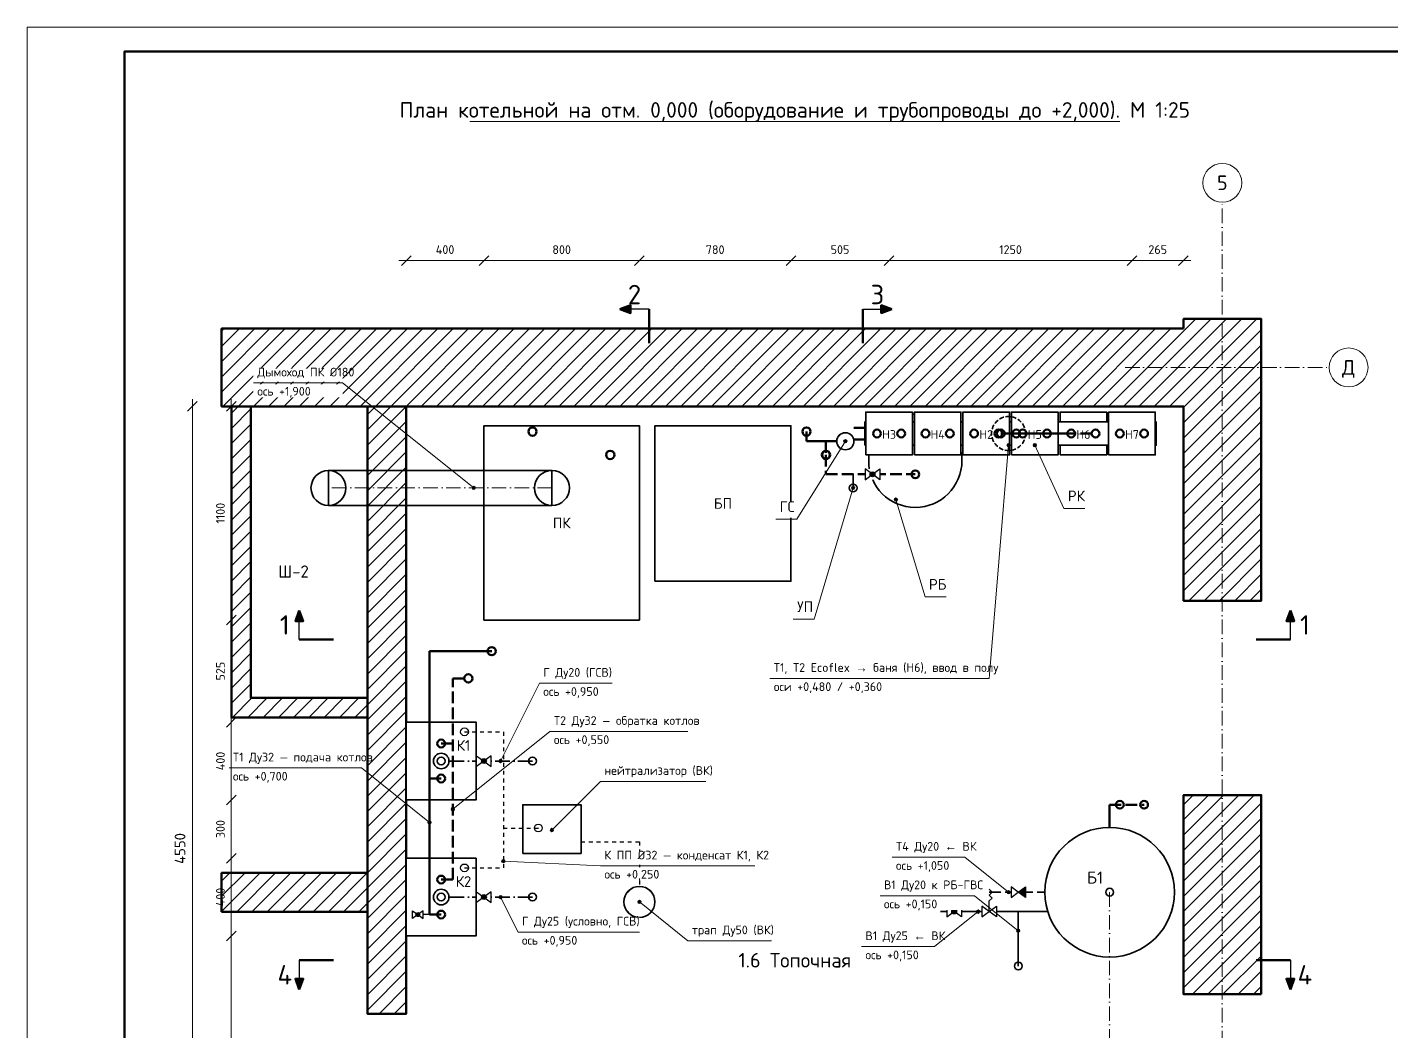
# Paper-space layout 'Лист' of a CAD drawing. Header units: millimetres. Extents: x 0 to 594, y 0 to 420.
# Drawn here: x 0 to 280.9, y 213.3 to 420 of the extents above; entities that cross this region are included whole.
import ezdxf
from ezdxf.enums import TextEntityAlignment as Align

# ---------------------------------------------------------------- set-up
doc = ezdxf.new("R2010")
doc.units = ezdxf.units.MM
for name, pattern in [('ОВ_ПУНКТ', [160, 80, -80]), ('ОВ_ШП', [460, 300, -80, 0, -80]), ('ОВ_ШТРИХ', [330, 240, -90])]:
    doc.linetypes.add(name, pattern=pattern)
for name, color, linetype, lineweight in [('Рамка', 7, 'Continuous', 50), ('Таблицы', 7, 'Continuous', 18), ('Текст', 7, 'Continuous', 18), ('ТМ_арматура', 7, 'Continuous', 25), ('ТМ_В1', 150, 'Continuous', 35), ('ТМ_Г', 42, 'Continuous', 35), ('ТМ_Д', 8, 'Continuous', 35), ('ТМ_К', 8, 'Continuous', 25), ('ТМ_марки', 7, 'Continuous', 18), ('ТМ_оборуд', 7, 'Continuous', 35), ('ТМ_оси', 7, 'Continuous', 13), ('ТМ_размеры', 7, 'Continuous', 13), ('ТМ_разрезы', 7, 'Continuous', 50), ('ТМ_стены', 7, 'Continuous', 50), ('ТМ_Т1', 1, 'Continuous', 50), ('ТМ_Т11', 30, 'Continuous', 50), ('ТМ_Т2', 5, 'Continuous', 50), ('ТМ_Т21', 4, 'Continuous', 50), ('ТМ_Т3', 3, 'Continuous', 35), ('ТМ_Т4', 82, 'Continuous', 35), ('ТМ_штрих', 8, 'Continuous', 13), ('Тонкие', 8, 'Continuous', 13)]:
    doc.layers.add(name, color=color, linetype=linetype, lineweight=lineweight)
doc.styles.add('GOST', font='isocpeur.ttf', dxfattribs={"width": 0.9})

psp = doc.layouts.new('Лист')

# ---------------------------------------------------------------- hatches: boundary and pattern name
at = {"layer": 'ТМ_марки'}
h = psp.add_hatch(color=7, dxfattribs=at)
edge = h.paths.add_edge_path()
edge.add_arc((91.9, 325.2), 0.35, 0, 360)
h = psp.add_hatch(color=7, dxfattribs=at)
edge = h.paths.add_edge_path()
edge.add_arc((170, 325.2), 0.35, 0, 360)
h = psp.add_hatch(color=7, dxfattribs=at)
edge = h.paths.add_edge_path()
edge.add_arc((97.42, 269), 0.35, 0, 360)
h = psp.add_hatch(color=7, dxfattribs=at)
edge = h.paths.add_edge_path()
edge.add_arc((87.6, 259.09), 0.35, 0, 360)
h = psp.add_hatch(color=7, dxfattribs=at)
edge = h.paths.add_edge_path()
edge.add_arc((82.8, 256.37), 0.35, 0, 360)
h = psp.add_hatch(color=7, dxfattribs=at)
edge = h.paths.add_edge_path()
edge.add_arc((98, 248.4), 0.35, 0, 360)
h = psp.add_hatch(color=7, dxfattribs=at)
edge = h.paths.add_edge_path()
edge.add_arc((97.42, 241), 0.35, 0, 360)
h = psp.add_hatch(color=7, dxfattribs=at)
edge = h.paths.add_edge_path()
edge.add_arc((204, 234.08), 0.35, 0, 360)
at = {"layer": 'ТМ_разрезы'}
for points in [[(122, 362), (124.2, 361.2), (124.2, 362.8)], [(178, 362), (175.8, 362.8), (175.8, 361.2)], [(56, 300), (55.2, 297.8), (56.8, 297.8)], [(260, 300), (259.2, 297.8), (260.8, 297.8)], [(56, 222), (56.8, 224.2), (55.2, 224.2)], [(260, 222), (260.8, 224.2), (259.2, 224.2)]]:
    psp.add_hatch(color=7, dxfattribs=at).paths.add_polyline_path(points)
at = {"layer": 'ТМ_штрих'}
h = psp.add_hatch(dxfattribs=at)
h.set_pattern_fill('ANSI31', scale=0.7)
h.paths.add_polyline_path([(238.008, 357.984), (238.008, 360), (254.008, 360), (254.008, 357.984), (254.008, 301.984), (238.008, 301.984), (238.008, 338.016), (238.008, 341.984), (187.528, 341.984), (40, 341.984), (40, 357.984)])
h = psp.add_hatch(dxfattribs=at)
h.set_pattern_fill('ANSI31', scale=0.7)
h.paths.add_polyline_path([(46.008, 341.984), (46.008, 281.984), (70.008, 281.984), (70.008, 277.984), (46.008, 277.984), (42.808, 277.984), (42.008, 277.984), (42.008, 341.984)])
h = psp.add_hatch(dxfattribs=at)
h.set_pattern_fill('ANSI31', scale=0.7)
h.paths.add_polyline_path([(78.008, 341.984), (78.008, 216.984), (70.008, 216.984), (70.008, 237.984), (70.008, 341.984)])
h = psp.add_hatch(dxfattribs=at)
h.set_pattern_fill('ANSI31', scale=0.7)
h.paths.add_polyline_path([(254.008, 220.984), (238.008, 220.984), (238.008, 261.984), (254.008, 261.984)])
h = psp.add_hatch(dxfattribs=at)
h.set_pattern_fill('ANSI31', scale=0.7)
h.paths.add_polyline_path([(40, 237.984), (40, 245.984), (70.008, 245.984), (70.008, 237.984), (42.808, 237.984)])

# ---------------------------------------------------------------- linework, layer by layer
at = {"layer": 'Рамка', "lineweight": 50}
psp.add_lwpolyline([(20, 5), (589, 5), (589, 415), (20, 415)], close=True, dxfattribs=at)
at = {"layer": 'Таблицы', "lineweight": 18}
psp.add_line((91.12, 400.6), (224.88, 400.6), dxfattribs=at)
at = {"layer": 'ТМ_В1'}
for points in [[(170, 325.2), (170, 328)], [(188, 238), (210.072, 238)], [(204, 238), (204, 226.8)]]:
    psp.add_lwpolyline(points, dxfattribs=at)
for centre in [(170, 325.2), (204, 226.8)]:
    psp.add_circle(centre, 0.8, dxfattribs=at)
at = {"layer": 'ТМ_Г'}
for centre in [(104, 269), (104, 241)]:
    psp.add_circle(centre, 0.8, dxfattribs=at)
at = {"layer": 'ТМ_Д'}
psp.add_circle((62, 325.2), 3.6, dxfattribs=at)
at = {"layer": 'ТМ_К', "linetype": 'ОВ_ПУНКТ', "ltscale": 0.01}
psp.add_lwpolyline([(98, 275), (98, 247)], dxfattribs=at)
at = {"layer": 'ТМ_марки'}
for points in [[(91.9, 325.2), (64.9, 346.8)], [(170, 325.2), (162, 298.2)], [(97.42, 269), (105.42, 285)], [(98, 248.4), (118, 247.4)], [(97.42, 241), (101.02, 233.8)]]:
    psp.add_lwpolyline(points, dxfattribs=at)
for centre in [(91.9, 325.2), (170, 325.2), (97.42, 269), (87.6, 259.09), (82.8, 256.37), (98, 248.4), (97.42, 241), (204, 234.08)]:
    psp.add_circle(centre, 0.35, dxfattribs=at)
at = {"layer": 'ТМ_оси', "linetype": 'ОВ_ШП', "ltscale": 0.01}
for points in [[(246, 140), (246, 384)], [(226, 350), (268, 350)]]:
    psp.add_lwpolyline(points, dxfattribs=at)
at = {"layer": 'ТМ_оси'}
for centre in [(246, 388), (272, 350)]:
    psp.add_circle(centre, 4, dxfattribs=at)
at = {"layer": 'ТМ_размеры'}
for points in [[(76.5, 372), (95.5, 372)], [(92.5, 372), (127.5, 372)], [(124.5, 372), (158.7, 372)], [(155.7, 372), (178.9, 372)], [(175.9, 372), (228.9, 372)], [(225.9, 372), (239.5, 372)], [(34, 158.5), (34, 343.5)], [(42, 296.5), (42, 343.5)], [(42, 275.5), (42, 299.5)], [(42, 247.5), (42, 262.5)], [(42, 231.5), (42, 250.5)], [(42, 158.5), (42, 234.5)]]:
    psp.add_lwpolyline(points, dxfattribs=at)
at = {"layer": 'ТМ_размеры', "lineweight": 35}
for points in [[(77, 371), (79, 373)], [(93, 371), (95, 373)], [(93, 371), (95, 373)], [(125, 371), (127, 373)], [(125, 371), (127, 373)], [(156.2, 371), (158.2, 373)], [(156.2, 371), (158.2, 373)], [(176.4, 371), (178.4, 373)], [(176.4, 371), (178.4, 373)], [(226.4, 371), (228.4, 373)], [(226.4, 371), (228.4, 373)], [(237, 371), (239, 373)], [(33, 341), (35, 343)], [(41, 341), (43, 343)], [(41, 297), (43, 299)], [(41, 297), (43, 299)], [(41, 276), (43, 278)], [(41, 276), (43, 278)], [(41, 260), (43, 262)], [(41, 260), (43, 262)], [(41, 248), (43, 250)], [(41, 248), (43, 250)], [(41, 232), (43, 234)], [(41, 232), (43, 234)]]:
    psp.add_lwpolyline(points, dxfattribs=at)
at = {"layer": 'ТМ_разрезы'}
for points in [[(122, 362), (124.2, 361.2), (124.2, 362.8)], [(178, 362), (175.8, 362.8), (175.8, 361.2)], [(56, 300), (55.2, 297.8), (56.8, 297.8)], [(260, 300), (259.2, 297.8), (260.8, 297.8)], [(56, 222), (56.8, 224.2), (55.2, 224.2)], [(260, 222), (260.8, 224.2), (259.2, 224.2)]]:
    psp.add_lwpolyline(points, close=True, dxfattribs=at)
at = {"layer": 'ТМ_разрезы', "lineweight": 25}
for points in [[(128, 362), (122, 362)], [(172, 362), (178, 362)], [(56, 294), (56, 300)], [(260, 294), (260, 300)], [(56, 228), (56, 222)], [(260, 228), (260, 222)]]:
    psp.add_lwpolyline(points, dxfattribs=at)
at = {"layer": 'ТМ_разрезы', "lineweight": 70}
for points in [[(128, 362), (128, 355)], [(172, 362), (172, 355)], [(56, 294), (63, 294)], [(260, 294), (253, 294)], [(56, 228), (63, 228)], [(260, 228), (253, 228)]]:
    psp.add_lwpolyline(points, dxfattribs=at)
at = {"layer": 'ТМ_стены'}
for points in [[(238.008, 357.984), (238.008, 360), (254.008, 360), (254.008, 357.984), (254.008, 301.984), (238.008, 301.984), (238.008, 338.016), (238.008, 341.984), (187.528, 341.984), (40, 341.984), (40, 357.984)], [(46.008, 341.984), (46.008, 281.984), (70.008, 281.984), (70.008, 277.984), (46.008, 277.984), (42.808, 277.984), (42.008, 277.984), (42.008, 341.984)], [(78.008, 341.984), (78.008, 216.984), (70.008, 216.984), (70.008, 237.984), (70.008, 341.984)], [(254.008, 220.984), (238.008, 220.984), (238.008, 261.984), (254.008, 261.984)], [(40, 237.984), (40, 245.984), (70.008, 245.984), (70.008, 237.984), (42.808, 237.984)]]:
    psp.add_lwpolyline(points, close=True, dxfattribs=at)
at = {"layer": 'ТМ_Т1'}
for points in [[(160.4, 336.8), (160.4, 334.8)], [(82.8, 291.6), (95.6, 291.6)], [(224.9, 260), (222.8, 260)], [(222.8, 260), (222.8, 255.34)]]:
    psp.add_lwpolyline(points, dxfattribs=at)
for centre, radius in [((160.4, 336.8), 0.846), ((95.6, 291.6), 0.846), ((224.9, 260), 0.8)]:
    psp.add_circle(centre, radius, dxfattribs=at)
at = {"layer": 'ТМ_Т2', "linetype": 'ОВ_ШТРИХ', "ltscale": 0.01}
for points in [[(164.4, 334.8), (164.4, 332)], [(164.4, 332), (164.4, 328)], [(87.6, 286), (90.8, 286)], [(222.8, 255.34), (222.8, 260)], [(222.8, 260), (229.9, 260)]]:
    psp.add_lwpolyline(points, dxfattribs=at)
at = {"layer": 'ТМ_Т2'}
for centre, radius in [((164.4, 332), 0.846), ((164.4, 332), 0.8), ((90.8, 286), 0.846), ((229.9, 260), 0.8)]:
    psp.add_circle(centre, radius, dxfattribs=at)
at = {"layer": 'ТМ_Т4', "linetype": 'ОВ_ШТРИХ', "ltscale": 0.01}
psp.add_lwpolyline([(198, 242), (209.46, 242)], dxfattribs=at)
at = {"layer": 'Тонкие'}
psp.add_lwpolyline([(0, 0), (594, 0), (594, 420), (0, 420)], close=True, dxfattribs=at)

# ---------------------------------------------------------------- texts
at = {"layer": 'Текст', "style": 'GOST'}
psp.add_text('План котельной на отм. 0,000 (оборудование и трубопроводы до +2,000). М 1:25', height=3.2, dxfattribs=at).set_placement((158, 403), align=Align.MIDDLE_CENTER)
at = {"layer": 'ТМ_марки', "style": 'GOST'}
for s, height, p in [('Ш-2', 2.5, (54.8, 308)), ('1.6 Топочная', 3, (158, 228))]:
    psp.add_text(s, height=height, dxfattribs=at).set_placement(p, align=Align.MIDDLE_CENTER)
at = {"layer": 'ТМ_оси', "style": 'GOST'}
for s, p in [('5', (246, 388)), ('Д', (272, 350))]:
    psp.add_text(s, height=3, dxfattribs=at).set_placement(p, align=Align.MIDDLE_CENTER)
at = {"layer": 'ТМ_размеры', "style": 'GOST'}
for s, p in [('400', (86, 372.8)), ('800', (110, 372.8)), ('780', (141.6, 372.8)), ('505', (167.3, 372.8)), ('1250', (202.4, 372.8)), ('265', (232.7, 372.8))]:
    psp.add_text(s, height=1.8, dxfattribs=at).set_placement(p, align=Align.BOTTOM_CENTER)
for s, height, p in [('1100', 1.8, (41.2, 320)), ('525', 1.8, (41.2, 287.5)), ('300', 1.8, (41.2, 255)), ('4550', 2.2, (33.2, 251)), ('400', 1.8, (41.2, 241))]:
    psp.add_text(s, height=height, rotation=90, dxfattribs=at).set_placement(p, align=Align.BOTTOM_CENTER)
at = {"layer": 'ТМ_разрезы', "style": 'GOST'}
for s, p in [('2', (125, 365)), ('3', (175, 365)), ('1', (53, 297)), ('1', (263, 297)), ('4', (53, 225)), ('4', (263, 225))]:
    psp.add_text(s, height=4, dxfattribs=at).set_placement(p, align=Align.MIDDLE_CENTER)

# ---------------------------------------------------------------- next in the draw order: wipeouts: each hides what was drawn before it
for points in [[(46.56, 347.1), (64.9, 347.1), (64.9, 349.75), (46.56, 349.75)], [(212.6, 332), (222.2, 332), (222.2, 340.8), (212.6, 340.8)], [(94, 298), (126, 298), (126, 338), (94, 338)], [(129.2, 306), (157.2, 306), (157.2, 338), (129.2, 338)], [(176.08, 324.08), (189.52, 324.08), (189.52, 337.52), (176.08, 337.52)], [(199.55, 333.95), (204.45, 333.95), (204.45, 338.85), (199.55, 338.85)], [(167.168, 333.568), (169.632, 333.568), (169.632, 336.032), (167.168, 336.032)], [(157.672, 298.5), (162, 298.5), (162, 301.65), (157.672, 301.65)], [(105.42, 285.3), (120.412, 285.3), (120.412, 287.95), (105.42, 287.95)], [(78, 261), (92.4, 261), (92.4, 277), (78, 277)], [(102, 250), (114, 250), (114, 260), (102, 260)], [(213.462, 232.662), (232.138, 232.662), (232.138, 251.338), (213.462, 251.338)], [(78, 233), (92.4, 233), (92.4, 249), (78, 249)], [(123.76, 237.76), (128.24, 237.76), (128.24, 242.24), (123.76, 242.24)], [(202.5, 240.9), (205.5, 240.9), (205.5, 243.1), (202.5, 243.1)], [(189.3, 236.9), (192.3, 236.9), (192.3, 239.1), (189.3, 239.1)], [(196.5, 236.9), (199.5, 236.9), (199.5, 239.1), (196.5, 239.1)]]:
    psp.add_wipeout(points)

# ---------------------------------------------------------------- next in the draw order: hatches: boundary and pattern name
at = {"layer": 'ТМ_арматура'}
psp.add_hatch(color=7, dxfattribs=at).paths.add_polyline_path([(204, 242), (205.5, 243.1), (205.5, 240.9)])
h = psp.add_hatch(color=7, dxfattribs=at)
edge = h.paths.add_edge_path()
edge.add_arc((190.8, 238), 0.5, 0, 360)
at = {"layer": 'ТМ_марки'}
h = psp.add_hatch(color=7, dxfattribs=at)
edge = h.paths.add_edge_path()
edge.add_arc((168.4, 334.8), 0.35, 0, 360)
h = psp.add_hatch(color=7, dxfattribs=at)
edge = h.paths.add_edge_path()
edge.add_arc((178.8, 322.8), 0.35, 0, 360)
h = psp.add_hatch(color=7, dxfattribs=at)
edge = h.paths.add_edge_path()
edge.add_arc((108, 254.8), 0.35, 0, 360)
h = psp.add_hatch(color=7, dxfattribs=at)
edge = h.paths.add_edge_path()
edge.add_arc((202.011, 242), 0.35, 0, 360)
h = psp.add_hatch(color=7, dxfattribs=at)
edge = h.paths.add_edge_path()
edge.add_arc((126, 240), 0.35, 0, 360)
h = psp.add_hatch(color=7, dxfattribs=at)
edge = h.paths.add_edge_path()
edge.add_arc((195.725, 238), 0.35, 0, 360)

# ---------------------------------------------------------------- next in the draw order: linework, layer by layer
at = {"layer": 'ТМ_арматура'}
for points in [[(198, 240.2), (198.6, 240.8), (198, 241.4), (198.6, 242), (198, 242.6)], [(198, 238), (198, 240.2)], [(82.8, 237.4), (81.6, 237.4)]]:
    psp.add_lwpolyline(points, dxfattribs=at)
for points in [[(204, 242), (202.5, 243.1), (202.5, 240.9)], [(204, 242), (205.5, 243.1), (205.5, 240.9)], [(190.8, 238), (189.3, 239.1), (189.3, 236.9)], [(190.8, 238), (192.3, 239.1), (192.3, 236.9)], [(198, 238), (196.5, 239.1), (196.5, 236.9)], [(198, 238), (199.5, 239.1), (199.5, 236.9)]]:
    psp.add_lwpolyline(points, close=True, dxfattribs=at)
psp.add_circle((190.8, 238), 0.5, dxfattribs=at)
at = {"layer": 'ТМ_Г', "linetype": 'ОВ_ШП', "ltscale": 0.01}
for points in [[(104, 269), (85.2, 269)], [(104, 241), (85.2, 241)]]:
    psp.add_lwpolyline(points, dxfattribs=at)
at = {"layer": 'ТМ_Г'}
for centre in [(85.2, 269), (85.2, 241)]:
    psp.add_circle(centre, 0.8, dxfattribs=at)
at = {"layer": 'ТМ_Д'}
psp.add_lwpolyline([(108, 321.6), (62, 321.6), (62, 328.8), (108, 328.8)], close=True, dxfattribs=at)
for centre, radius in [((108, 325.2), 3.6), ((85.2, 269), 1.6), ((85.2, 241), 1.6)]:
    psp.add_circle(centre, radius, dxfattribs=at)
at = {"layer": 'ТМ_К', "linetype": 'ОВ_ПУНКТ', "ltscale": 0.01}
for points in [[(90, 275), (98, 275)], [(98, 255.2), (105.2, 255.2)], [(114, 252.4), (126, 252.4)], [(126, 252.4), (126, 243.2)], [(90, 247), (98, 247)]]:
    psp.add_lwpolyline(points, dxfattribs=at)
at = {"layer": 'ТМ_К'}
for centre in [(90, 275), (105.2, 255.2), (90, 247)]:
    psp.add_circle(centre, 0.8, dxfattribs=at)
at = {"layer": 'ТМ_марки'}
for points in [[(168.4, 334.8), (158.4, 318.8)], [(178.8, 322.8), (184.8, 302.8)], [(157.672, 298.2), (162, 298.2)], [(82.8, 256.37), (68.8, 267.57)], [(108, 254.8), (118, 264.8)], [(202.011, 242), (193.011, 249.2)], [(126, 240), (136, 232)], [(204, 234.08), (195, 241.28)], [(195.725, 238), (186.725, 230.8)]]:
    psp.add_lwpolyline(points, dxfattribs=at)
for centre in [(168.4, 334.8), (178.8, 322.8), (108, 254.8), (202.011, 242), (126, 240), (195.725, 238)]:
    psp.add_circle(centre, 0.35, dxfattribs=at)
at = {"layer": 'ТМ_оборуд'}
for points in [[(212.6, 332), (222.2, 332), (222.2, 340.8), (212.6, 340.8)], [(94, 298), (126, 298), (126, 338), (94, 338)], [(129.2, 306), (157.2, 306), (157.2, 338), (129.2, 338)], [(78, 261), (92.4, 261), (92.4, 277), (78, 277)], [(102, 250), (114, 250), (114, 260), (102, 260)], [(78, 233), (92.4, 233), (92.4, 249), (78, 249)]]:
    psp.add_lwpolyline(points, close=True, dxfattribs=at)
for centre, radius in [((182.8, 330.8), 9.6), ((202, 336.4), 3.5), ((168.4, 334.8), 1.76), ((222.8, 242), 13.34), ((126, 240), 3.2)]:
    psp.add_circle(centre, radius, dxfattribs=at)
at = {"layer": 'ТМ_оси', "linetype": 'ОВ_ШП', "lineweight": 13, "ltscale": 0.01}
psp.add_lwpolyline([(108, 325.2), (62, 325.2)], dxfattribs=at)
at = {"layer": 'ТМ_размеры', "linetype": 'ОВ_ШП', "ltscale": 0.01}
psp.add_lwpolyline([(222.8, 242), (222.8, 124.5)], dxfattribs=at)
at = {"layer": 'ТМ_Т1'}
for points in [[(160.4, 334.8), (166.64, 334.8)], [(82.8, 237.4), (82.8, 291.6)], [(85.2, 265.4), (82.8, 265.4)], [(85.2, 237.4), (82.8, 237.4)]]:
    psp.add_lwpolyline(points, dxfattribs=at)
for centre, radius in [((104, 336.8), 0.846), ((85.2, 265.4), 0.8), ((85.2, 237.4), 0.8)]:
    psp.add_circle(centre, radius, dxfattribs=at)
at = {"layer": 'ТМ_Т2', "linetype": 'ОВ_ШТРИХ', "ltscale": 0.01}
for points in [[(166.64, 334.8), (164.4, 334.8)], [(164.4, 328), (182.8, 328)], [(87.6, 244.6), (87.6, 286)], [(85.2, 272.6), (87.6, 272.6)], [(85.2, 244.6), (87.6, 244.6)]]:
    psp.add_lwpolyline(points, dxfattribs=at)
at = {"layer": 'ТМ_Т2'}
for centre, radius in [((120, 332), 0.846), ((182.8, 328), 0.8), ((85.2, 272.6), 0.8), ((85.2, 244.6), 0.8)]:
    psp.add_circle(centre, radius, dxfattribs=at)
at = {"layer": 'ТМ_Т3'}
psp.add_circle((222.8, 242), 0.8, dxfattribs=at)

# ---------------------------------------------------------------- next in the draw order: texts
at = {"layer": 'ТМ_марки', "style": 'GOST'}
for s, height, p in [('БП', 2.2, (143.2, 322)), ('ПК', 2.2, (110, 318)), ('К1', 2.2, (89.8, 272.2)), ('Б1', 2.5, (219.8, 245))]:
    psp.add_text(s, height=height, dxfattribs=at).set_placement(p, align=Align.MIDDLE_CENTER)
psp.add_text('УП', height=2.2, dxfattribs=at).set_placement((158.472, 299), align=Align.BOTTOM_LEFT)

# ---------------------------------------------------------------- next in the draw order: wipeouts: each hides what was drawn before it
for points in [[(46.56, 343.85), (64.9, 343.85), (64.9, 346.5), (46.56, 346.5)], [(105.42, 282.05), (120.412, 282.05), (120.412, 284.7), (105.42, 284.7)]]:
    psp.add_wipeout(points)

# ---------------------------------------------------------------- next in the draw order: linework, layer by layer
at = {"layer": 'ТМ_марки'}
for points in [[(46.56, 346.8), (64.9, 346.8)], [(105.42, 285), (120.412, 285)]]:
    psp.add_lwpolyline(points, dxfattribs=at)

# ---------------------------------------------------------------- next in the draw order: texts
at = {"layer": 'ТМ_марки', "style": 'GOST'}
for s, p in [('Дымоход ПК Ø180', (47.36, 347.6)), ('Г Ду20 (ГСВ)', (106.22, 285.8))]:
    psp.add_text(s, height=1.8, dxfattribs=at).set_placement(p, align=Align.BOTTOM_LEFT)
for s, p in [('ось +1,900', (47.36, 346)), ('ось +0,950', (106.22, 284.2))]:
    psp.add_text(s, height=1.8, dxfattribs=at).set_placement(p, align=Align.TOP_LEFT)

# ---------------------------------------------------------------- next in the draw order: wipeouts: each hides what was drawn before it
for points in [[(172.4, 334), (232.4, 334), (232.4, 338.8), (172.4, 338.8)], [(172.5, 326.9), (175.5, 326.9), (175.5, 329.1), (172.5, 329.1)], [(154.072, 319.1), (158.4, 319.1), (158.4, 322.25), (154.072, 322.25)], [(184.8, 303.1), (189.128, 303.1), (189.128, 306.25), (184.8, 306.25)], [(41.532, 267.87), (68.8, 267.87), (68.8, 270.52), (41.532, 270.52)], [(92.5, 267.9), (95.5, 267.9), (95.5, 270.1), (92.5, 270.1)], [(118, 265.1), (139.688, 265.1), (139.688, 267.75), (118, 267.75)], [(118, 247.7), (149.732, 247.7), (149.732, 250.35), (118, 250.35)], [(178.019, 249.5), (193.011, 249.5), (193.011, 252.15), (178.019, 252.15)], [(92.5, 239.9), (95.5, 239.9), (95.5, 242.1), (92.5, 242.1)], [(175.544, 241.58), (195, 241.58), (195, 244.23), (175.544, 244.23)], [(79.3, 236.6), (81.5, 236.6), (81.5, 238.2), (79.3, 238.2)], [(101.02, 234.1), (126.056, 234.1), (126.056, 236.75), (101.02, 236.75)], [(136, 232.3), (153.224, 232.3), (153.224, 234.95), (136, 234.95)], [(171.733, 231.1), (186.725, 231.1), (186.725, 233.75), (171.733, 233.75)]]:
    psp.add_wipeout(points)

# ---------------------------------------------------------------- next in the draw order: hatches: boundary and pattern name
at = {"layer": 'ТМ_арматура'}
h = psp.add_hatch(color=7, dxfattribs=at)
edge = h.paths.add_edge_path()
edge.add_arc((174, 328), 0.5, 0, 360)
h = psp.add_hatch(color=7, dxfattribs=at)
edge = h.paths.add_edge_path()
edge.add_arc((94, 269), 0.5, 0, 360)
h = psp.add_hatch(color=7, dxfattribs=at)
edge = h.paths.add_edge_path()
edge.add_arc((94, 241), 0.5, 0, 360)
h = psp.add_hatch(color=7, dxfattribs=at)
edge = h.paths.add_edge_path()
edge.add_arc((80.4, 237.4), 0.4, 0, 360)

# ---------------------------------------------------------------- next in the draw order: linework, layer by layer
for points in [[(174, 328), (172.5, 329.1), (172.5, 326.9)], [(174, 328), (175.5, 329.1), (175.5, 326.9)], [(94, 269), (92.5, 267.9), (92.5, 270.1)], [(94, 269), (95.5, 267.9), (95.5, 270.1)], [(94, 241), (92.5, 239.9), (92.5, 242.1)], [(94, 241), (95.5, 239.9), (95.5, 242.1)], [(80.4, 237.4), (79.3, 236.6), (79.3, 238.2)], [(80.4, 237.4), (81.5, 236.6), (81.5, 238.2)]]:
    psp.add_lwpolyline(points, close=True, dxfattribs=at)
for centre, radius in [((174, 328), 0.5), ((94, 269), 0.5), ((94, 241), 0.5), ((80.4, 237.4), 0.4)]:
    psp.add_circle(centre, radius, dxfattribs=at)
at = {"layer": 'ТМ_марки'}
for points in [[(154.072, 318.8), (158.4, 318.8)], [(184.8, 302.8), (189.128, 302.8)], [(87.6, 259.09), (107.6, 275.09)], [(118, 264.8), (139.688, 264.8)], [(136, 232), (153.224, 232)]]:
    psp.add_lwpolyline(points, dxfattribs=at)
at = {"layer": 'ТМ_оборуд'}
psp.add_lwpolyline([(172.4, 334), (232.4, 334), (232.4, 338.8), (172.4, 338.8)], close=True, dxfattribs=at)
at = {"layer": 'ТМ_Т1'}
psp.add_circle((214.9, 336.4), 0.8, dxfattribs=at)
at = {"layer": 'ТМ_Т2'}
psp.add_circle((219.9, 336.4), 0.8, dxfattribs=at)

# ---------------------------------------------------------------- next in the draw order: texts
at = {"layer": 'ТМ_марки', "style": 'GOST'}
for s, height, p in [('Н6', 1.8, (217.4, 336.2)), ('К2', 2.2, (89.8, 244.2))]:
    psp.add_text(s, height=height, dxfattribs=at).set_placement(p, align=Align.MIDDLE_CENTER)
for s, height, p in [('ГС', 2.2, (154.872, 319.6)), ('РБ', 2.2, (185.6, 303.6)), ('нейтрализатор (ВК)', 1.8, (118.8, 265.6)), ('трап Ду50 (ВК)', 1.8, (136.8, 232.8))]:
    psp.add_text(s, height=height, dxfattribs=at).set_placement(p, align=Align.BOTTOM_LEFT)

# ---------------------------------------------------------------- next in the draw order: wipeouts: each hides what was drawn before it
for points in [[(41.532, 264.62), (68.8, 264.62), (68.8, 267.27), (41.532, 267.27)], [(178.019, 246.25), (193.011, 246.25), (193.011, 248.9), (178.019, 248.9)], [(118, 244.45), (149.732, 244.45), (149.732, 247.1), (118, 247.1)], [(175.544, 238.33), (195, 238.33), (195, 240.98), (175.544, 240.98)], [(101.02, 230.85), (126.056, 230.85), (126.056, 233.5), (101.02, 233.5)], [(171.733, 227.85), (186.725, 227.85), (186.725, 230.5), (171.733, 230.5)]]:
    psp.add_wipeout(points)

# ---------------------------------------------------------------- next in the draw order: linework, layer by layer
at = {"layer": 'ТМ_марки'}
for points in [[(41.532, 267.57), (68.8, 267.57)], [(118, 247.4), (149.732, 247.4)], [(178.019, 249.2), (193.011, 249.2)], [(175.544, 241.28), (195, 241.28)], [(101.02, 233.8), (126.056, 233.8)], [(171.733, 230.8), (186.725, 230.8)]]:
    psp.add_lwpolyline(points, dxfattribs=at)
at = {"layer": 'ТМ_размеры'}
psp.add_lwpolyline([(42, 259.5), (42, 278.5)], dxfattribs=at)

# ---------------------------------------------------------------- next in the draw order: texts
at = {"layer": 'ТМ_марки', "style": 'GOST'}
for s, p in [('Т1 Ду32 — подача котлов', (42.332, 268.37)), ('К ПП Ø32 — конденсат К1, К2', (118.8, 248.2)), ('Т4 Ду20 ← ВК', (178.819, 250)), ('В1 Ду20 к РБ-ГВС', (176.344, 242.08)), ('Г Ду25 (условно, ГСВ)', (101.82, 234.6)), ('В1 Ду25 ← ВК', (172.533, 231.6))]:
    psp.add_text(s, height=1.8, dxfattribs=at).set_placement(p, align=Align.BOTTOM_LEFT)
for s, p in [('ось +0,700', (42.332, 266.77)), ('ось +1,050', (178.819, 248.4)), ('ось +0,250', (118.8, 246.6)), ('ось +0,150', (176.344, 240.48)), ('ось +0,950', (101.82, 233)), ('ось +0,150', (172.533, 230))]:
    psp.add_text(s, height=1.8, dxfattribs=at).set_placement(p, align=Align.TOP_LEFT)
at = {"layer": 'ТМ_размеры', "style": 'GOST'}
psp.add_text('400', height=1.8, rotation=90, dxfattribs=at).set_placement((41.2, 269), align=Align.BOTTOM_CENTER)

# ---------------------------------------------------------------- next in the draw order: wipeouts: each hides what was drawn before it
for points in [[(172.6, 332), (182.2, 332), (182.2, 340.8), (172.6, 340.8)], [(222.6, 332), (232.2, 332), (232.2, 340.8), (222.6, 340.8)], [(107.6, 275.39), (135.984, 275.39), (135.984, 278.04), (107.6, 278.04)]]:
    psp.add_wipeout(points)

# ---------------------------------------------------------------- next in the draw order: linework, layer by layer
at = {"layer": 'ТМ_оборуд'}
for points in [[(172.6, 332), (182.2, 332), (182.2, 340.8), (172.6, 340.8)], [(222.6, 332), (232.2, 332), (232.2, 340.8), (222.6, 340.8)]]:
    psp.add_lwpolyline(points, close=True, dxfattribs=at)
at = {"layer": 'ТМ_Т1'}
psp.add_lwpolyline([(170.16, 337.6), (172.4, 337.6)], dxfattribs=at)
for centre in [(174.9, 336.4), (224.9, 336.4)]:
    psp.add_circle(centre, 0.8, dxfattribs=at)
at = {"layer": 'ТМ_Т2', "linetype": 'ОВ_ШТРИХ', "ltscale": 0.01}
psp.add_lwpolyline([(172.4, 335.2), (170.16, 335.2)], dxfattribs=at)
at = {"layer": 'ТМ_Т2'}
for centre in [(179.9, 336.4), (229.9, 336.4)]:
    psp.add_circle(centre, 0.8, dxfattribs=at)

# ---------------------------------------------------------------- next in the draw order: texts
at = {"layer": 'ТМ_марки', "style": 'GOST'}
for s, p in [('Н3', (177.4, 336.2)), ('Н7', (227.4, 336.2))]:
    psp.add_text(s, height=1.8, dxfattribs=at).set_placement(p, align=Align.MIDDLE_CENTER)

# ---------------------------------------------------------------- next in the draw order: wipeouts: each hides what was drawn before it
psp.add_wipeout([(107.6, 272.14), (135.984, 272.14), (135.984, 274.79), (107.6, 274.79)])

# ---------------------------------------------------------------- next in the draw order: linework, layer by layer
at = {"layer": 'ТМ_марки'}
psp.add_lwpolyline([(107.6, 275.09), (135.984, 275.09)], dxfattribs=at)

# ---------------------------------------------------------------- next in the draw order: texts
at = {"layer": 'ТМ_марки', "style": 'GOST'}
psp.add_text('Т2 Ду32 — обратка котлов', height=1.8, dxfattribs=at).set_placement((108.4, 275.89), align=Align.BOTTOM_LEFT)
psp.add_text('ось +0,550', height=1.8, dxfattribs=at).set_placement((108.4, 274.29), align=Align.TOP_LEFT)

# ---------------------------------------------------------------- next in the draw order: wipeouts: each hides what was drawn before it
psp.add_wipeout([(182.6, 332), (192.2, 332), (192.2, 340.8), (182.6, 340.8)])

# ---------------------------------------------------------------- next in the draw order: linework, layer by layer
at = {"layer": 'ТМ_оборуд'}
psp.add_lwpolyline([(182.6, 332), (192.2, 332), (192.2, 340.8), (182.6, 340.8)], close=True, dxfattribs=at)
at = {"layer": 'ТМ_Т11'}
psp.add_circle((184.9, 336.4), 0.8, dxfattribs=at)
at = {"layer": 'ТМ_Т21'}
psp.add_circle((189.9, 336.4), 0.8, dxfattribs=at)

# ---------------------------------------------------------------- next in the draw order: texts
at = {"layer": 'ТМ_марки', "style": 'GOST'}
psp.add_text('Н4', height=1.8, dxfattribs=at).set_placement((187.4, 336.2), align=Align.MIDDLE_CENTER)

# ---------------------------------------------------------------- next in the draw order: wipeouts: each hides what was drawn before it
psp.add_wipeout([(192.6, 332), (202.2, 332), (202.2, 340.8), (192.6, 340.8)])

# ---------------------------------------------------------------- next in the draw order: linework, layer by layer
at = {"layer": 'ТМ_оборуд'}
psp.add_lwpolyline([(192.6, 332), (202.2, 332), (202.2, 340.8), (192.6, 340.8)], close=True, dxfattribs=at)
at = {"layer": 'ТМ_Т1'}
psp.add_circle((194.9, 336.4), 0.8, dxfattribs=at)
at = {"layer": 'ТМ_Т2'}
psp.add_circle((199.9, 336.4), 0.8, dxfattribs=at)

# ---------------------------------------------------------------- next in the draw order: texts
at = {"layer": 'ТМ_марки', "style": 'GOST'}
psp.add_text('Н2', height=1.8, dxfattribs=at).set_placement((197.4, 336.2), align=Align.MIDDLE_CENTER)

# ---------------------------------------------------------------- next in the draw order: wipeouts: each hides what was drawn before it
psp.add_wipeout([(202.6, 332), (212.2, 332), (212.2, 340.8), (202.6, 340.8)])

# ---------------------------------------------------------------- next in the draw order: hatches: boundary and pattern name
at = {"layer": 'ТМ_марки'}
h = psp.add_hatch(color=7, dxfattribs=at)
edge = h.paths.add_edge_path()
edge.add_arc((202, 334), 0.35, 0, 360)
h = psp.add_hatch(color=7, dxfattribs=at)
edge = h.paths.add_edge_path()
edge.add_arc((207.4, 334), 0.35, 0, 360)

# ---------------------------------------------------------------- next in the draw order: linework, layer by layer
for points in [[(202, 334), (198, 286)], [(207.4, 334), (213.4, 321)]]:
    psp.add_lwpolyline(points, dxfattribs=at)
for centre in [(202, 334), (207.4, 334)]:
    psp.add_circle(centre, 0.35, dxfattribs=at)
at = {"layer": 'ТМ_оборуд'}
psp.add_lwpolyline([(202.6, 332), (212.2, 332), (212.2, 340.8), (202.6, 340.8)], close=True, dxfattribs=at)
at = {"layer": 'ТМ_оборуд', "linetype": 'ОВ_ШТРИХ', "ltscale": 0.004}
psp.add_circle((202, 336.4), 3.5, dxfattribs=at)
at = {"layer": 'ТМ_Т1'}
psp.add_lwpolyline([(214.9, 336.4), (200.4, 336.4)], dxfattribs=at)
for centre in [(200.4, 336.4), (204.9, 336.4)]:
    psp.add_circle(centre, 0.8, dxfattribs=at)
at = {"layer": 'ТМ_Т2', "linetype": 'ОВ_ШТРИХ', "ltscale": 0.01}
psp.add_lwpolyline([(203.6, 336.4), (219.9, 336.4)], dxfattribs=at)
at = {"layer": 'ТМ_Т2'}
for centre in [(203.6, 336.4), (209.9, 336.4)]:
    psp.add_circle(centre, 0.8, dxfattribs=at)

# ---------------------------------------------------------------- next in the draw order: texts
at = {"layer": 'ТМ_марки', "style": 'GOST'}
psp.add_text('Н5', height=1.8, dxfattribs=at).set_placement((207.4, 336.2), align=Align.MIDDLE_CENTER)

# ---------------------------------------------------------------- next in the draw order: wipeouts: each hides what was drawn before it
for points in [[(213.4, 321.3), (217.728, 321.3), (217.728, 324.45), (213.4, 324.45)], [(152.876, 286.3), (198, 286.3), (198, 288.95), (152.876, 288.95)]]:
    psp.add_wipeout(points)

# ---------------------------------------------------------------- next in the draw order: linework, layer by layer
at = {"layer": 'ТМ_марки'}
psp.add_lwpolyline([(213.4, 321), (217.728, 321)], dxfattribs=at)

# ---------------------------------------------------------------- next in the draw order: texts
at = {"layer": 'ТМ_марки', "style": 'GOST'}
psp.add_text('РК', height=2.2, dxfattribs=at).set_placement((214.2, 321.8), align=Align.BOTTOM_LEFT)

# ---------------------------------------------------------------- next in the draw order: wipeouts: each hides what was drawn before it
psp.add_wipeout([(152.876, 283.05), (198, 283.05), (198, 285.7), (152.876, 285.7)])

# ---------------------------------------------------------------- next in the draw order: linework, layer by layer
at = {"layer": 'ТМ_марки'}
psp.add_lwpolyline([(152.876, 286), (198, 286)], dxfattribs=at)

# ---------------------------------------------------------------- next in the draw order: texts
at = {"layer": 'ТМ_марки', "style": 'GOST'}
psp.add_text('Т1, Т2 Ecoflex → баня (Н6), ввод в полу', height=1.8, dxfattribs=at).set_placement((153.676, 286.8), align=Align.BOTTOM_LEFT)
psp.add_text('оси +0,480 / +0,360', height=1.8, dxfattribs=at).set_placement((153.676, 285.2), align=Align.TOP_LEFT)

doc.saveas('drawing.dxf')
